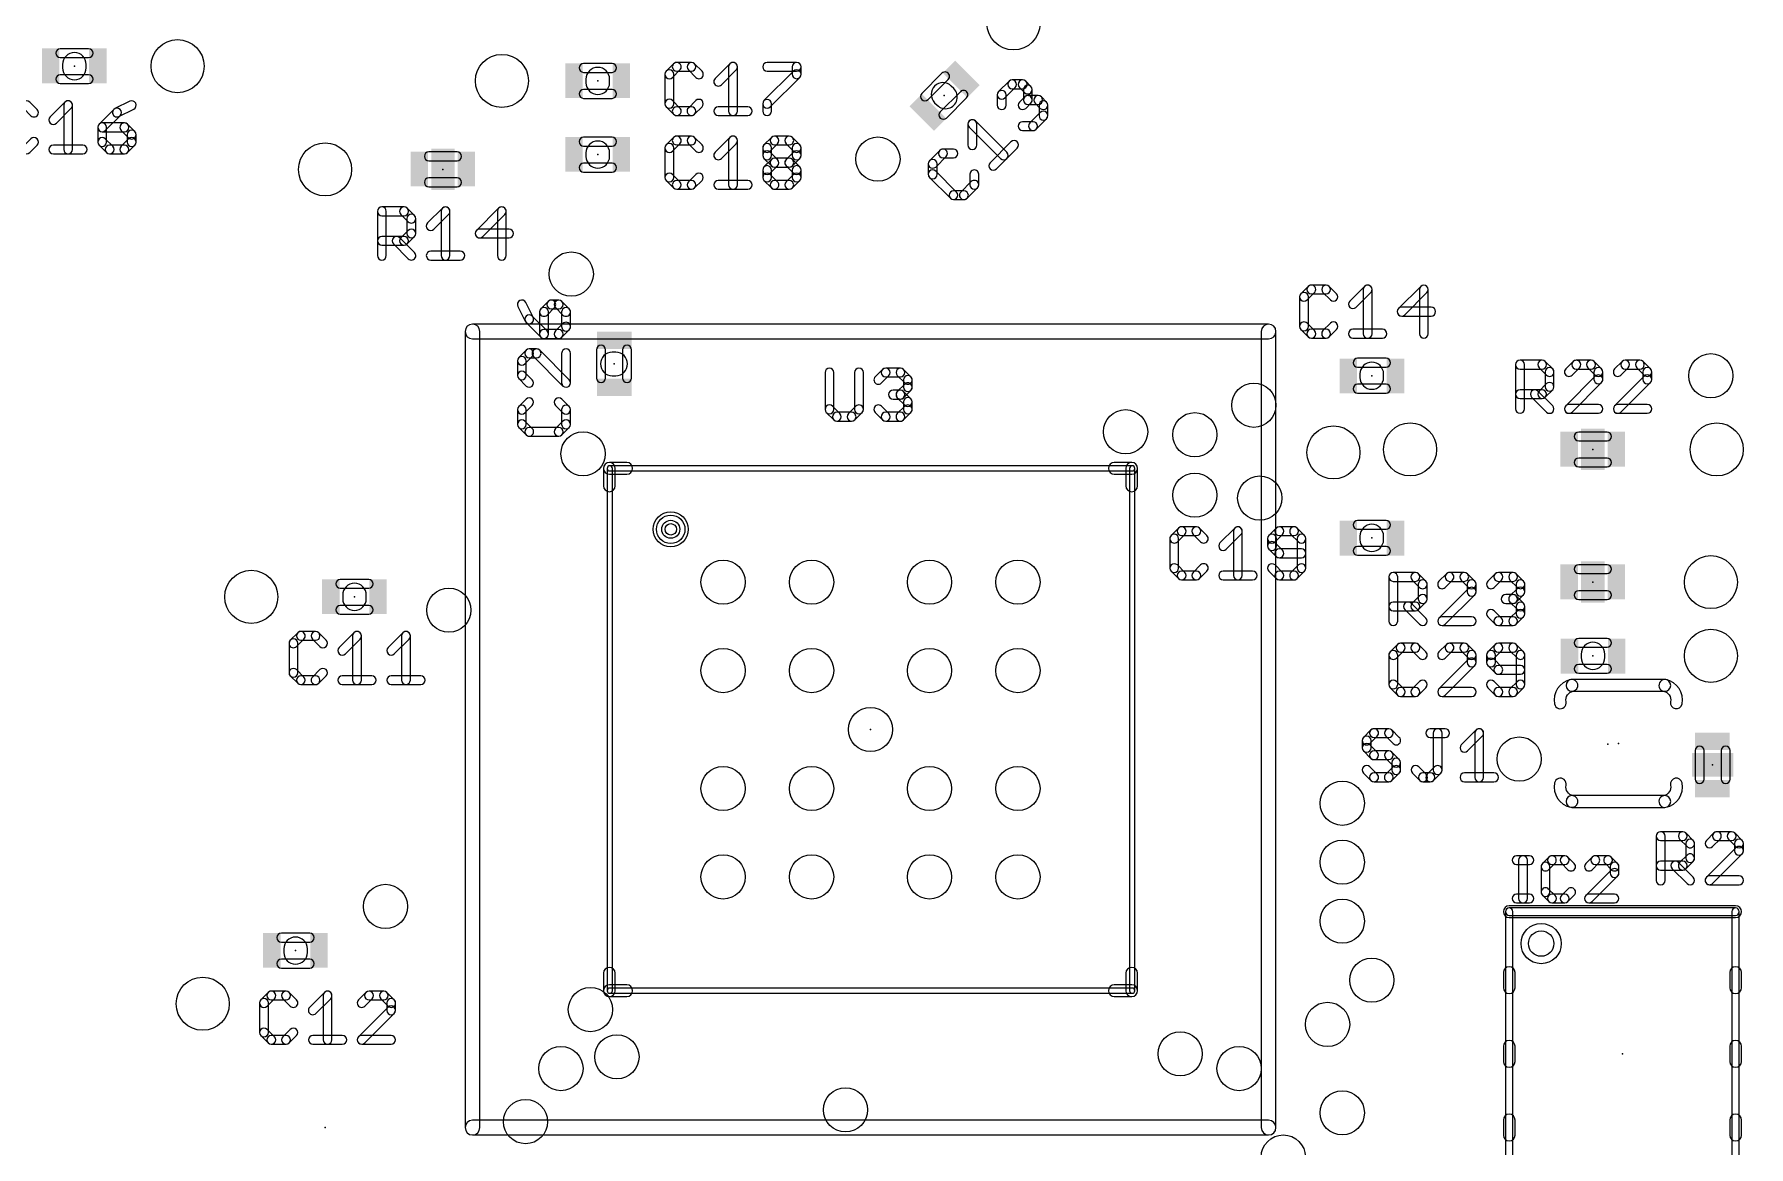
# Model space of a CAD drawing. Extents: x -10 to 136, y -30 to 100.
# Drawn here: x 50.62 to 80.15, y 33.45 to 52.62 of the extents above; entities that cross this region are included whole.
import ezdxf

# ---------------------------------------------------------------- set-up
doc = ezdxf.new("R2010")
doc.units = 0
for name, color, linetype in [('18', 82, 'CONTINUOUS'), ('20', 7, 'CONTINUOUS'), ('21', 253, 'CONTINUOUS'), ('23', 7, 'CONTINUOUS'), ('24', 7, 'CONTINUOUS'), ('25', 253, 'CONTINUOUS'), ('49', 253, 'CONTINUOUS'), ('51', 253, 'CONTINUOUS')]:
    doc.layers.add(name, color=color, linetype=linetype)

# ---------------------------------------------------------------- blocks, each defined once
blk = doc.blocks.new('RECT')
blk.add_solid([(-0.5, -0.5), (0.5, -0.5), (-0.5, 0.5), (0.5, 0.5)])
blk = doc.blocks.new('ROUNDV')
blk.add_circle((0, 0), 0.5)

msp = doc.modelspace()

# ---------------------------------------------------------------- linework, layer by layer
at = {"layer": '20'}
msp.add_arc((65.024, 49.53), 47.752, 180, 0, dxfattribs=at)
at = {"layer": '21'}
for points in [[(51.5112, 52.0395), (51.5112, 52.1005, 1), (51.1048, 52.1005), (51.1048, 52.0395, 1)], [(60.5282, 51.7855), (60.5282, 51.8465, 1), (60.1218, 51.8465), (60.1218, 51.7855, 1)], [(66.1287, 51.4399), (66.1719, 51.3967, 1), (66.4592, 51.6841), (66.4161, 51.7272, 1)], [(60.5282, 50.5155), (60.5282, 50.5765, 1), (60.1218, 50.5765), (60.1218, 50.5155, 1)], [(60.5739, 46.736), (60.6349, 46.736, 1), (60.6349, 47.1424), (60.5739, 47.1424, 1)], [(73.4568, 46.7665), (73.4568, 46.7055, 1), (73.8632, 46.7055), (73.8632, 46.7665, 1)], [(60.4224, 45.14), (60.4224, 44.84, 1), (60.6256, 44.84), (60.6256, 45.14, 1)], [(60.524, 45.0384), (60.824, 45.0384, 1), (60.824, 45.2416), (60.524, 45.2416, 1)], [(69.524, 45.2416), (69.224, 45.2416, 1), (69.224, 45.0384), (69.524, 45.0384, 1)], [(69.4224, 45.14), (69.4224, 44.84, 1), (69.6256, 44.84), (69.6256, 45.14, 1)], [(73.4568, 43.9725), (73.4568, 43.9115, 1), (73.8632, 43.9115), (73.8632, 43.9725, 1)], [(56.3372, 42.8955), (56.3372, 42.9565, 1), (55.9308, 42.9565), (55.9308, 42.8955, 1)], [(77.2668, 41.9405), (77.2668, 41.8795, 1), (77.6732, 41.8795), (77.6732, 41.9405, 1)], [(77.1279, 41.3004, 1), (77.0881, 41.4996, 0.4142), (76.8084, 41.0801, 1), (77.0076, 41.1199, -0.4142)], [(77.108, 41.2984), (78.708, 41.2984, 1), (78.708, 41.5016), (77.108, 41.5016, 1)], [(78.8084, 41.1199, 1), (79.0076, 41.0801, 0.4142), (78.7279, 41.4996, 1), (78.6881, 41.3004, -0.4142)], [(77.0076, 39.6801, 1), (76.8084, 39.7199, 0.4142), (77.0881, 39.3004, 1), (77.1279, 39.4996, -0.4142)], [(78.6881, 39.4996, 1), (78.7279, 39.3004, 0.4142), (79.0076, 39.7199, 1), (78.8084, 39.6801, -0.4142)], [(78.708, 39.5016), (77.108, 39.5016, 1), (77.108, 39.2984), (78.708, 39.2984, 1)], [(79.928, 37.6036), (76.028, 37.6036, 1), (76.028, 37.4004), (79.928, 37.4004, 1)], [(55.3212, 36.7995), (55.3212, 36.8605, 1), (54.9148, 36.8605), (54.9148, 36.7995, 1)], [(60.6256, 36.14), (60.6256, 36.44, 1), (60.4224, 36.44), (60.4224, 36.14, 1)], [(69.6256, 36.14), (69.6256, 36.44, 1), (69.4224, 36.44), (69.4224, 36.14, 1)], [(75.9264, 36.452), (75.9264, 36.192, 1), (76.1296, 36.192), (76.1296, 36.452, 1)], [(79.8264, 36.452), (79.8264, 36.192, 1), (80.0296, 36.192), (80.0296, 36.452, 1)], [(60.524, 36.0384), (60.824, 36.0384, 1), (60.824, 36.2416), (60.524, 36.2416, 1)], [(69.524, 36.2416), (69.224, 36.2416, 1), (69.224, 36.0384), (69.524, 36.0384, 1)], [(75.9264, 35.182), (75.9264, 34.922, 1), (76.1296, 34.922), (76.1296, 35.182, 1)], [(79.8264, 35.182), (79.8264, 34.922, 1), (80.0296, 34.922), (80.0296, 35.182, 1)], [(75.9264, 33.912), (75.9264, 33.652, 1), (76.1296, 33.652), (76.1296, 33.912, 1)], [(79.8264, 33.912), (79.8264, 33.652, 1), (80.0296, 33.652), (80.0296, 33.912, 1)]]:
    msp.add_lwpolyline(points, format="xyb", close=True, dxfattribs=at)
for radius in [0.3016, 0.0984]:
    msp.add_circle((61.582, 44.09), radius, dxfattribs=at)
at = {"layer": '23'}
for p in [(51.308, 52.07), (60.325, 51.816), (66.294, 51.562), (60.325, 50.546), (57.658, 50.292), (60.6044, 46.9392), (73.66, 46.736), (77.47, 45.466), (73.66, 43.942), (77.47, 43.18), (56.134, 42.926), (77.47, 41.91), (65.024, 40.64), (77.908, 40.4), (79.532, 40.032), (55.118, 36.83), (77.978, 35.052)]:
    msp.add_point(p, dxfattribs=at)
at = {"layer": '24'}
for p in [(77.724, 40.386), (55.626, 33.782)]:
    msp.add_point(p, dxfattribs=at)
at = {"layer": '25'}
for points in [[(61.6315, 52.1118), (61.5044, 51.9847, 1), (61.6122, 51.877), (61.7393, 52.0041, 1)], [(61.4821, 51.9308), (61.4821, 51.4224, 1), (61.6345, 51.4224), (61.6345, 51.9308, 1)], [(61.9396, 52.1342), (61.6854, 52.1342, 1), (61.6854, 51.9818), (61.9396, 51.9818, 1)], [(62.1206, 51.9847), (61.9935, 52.1118, 1), (61.8857, 52.0041), (62.0129, 51.877, 1)], [(62.4541, 51.7499), (62.7084, 52.0041, 1), (62.6006, 52.1118), (62.3464, 51.8576, 1)], [(62.5783, 52.058), (62.5783, 51.2953, 1), (62.7307, 51.2953), (62.7307, 52.058, 1)], [(63.2422, 51.9818), (63.7507, 51.9818, 1), (63.7507, 52.1342), (63.2422, 52.1342, 1)], [(63.6968, 51.9847), (63.1883, 51.4763, 1), (63.2961, 51.3685), (63.8045, 51.877, 1)], [(63.6745, 52.058), (63.6745, 51.9308, 1), (63.8269, 51.9308), (63.8269, 52.058, 1)], [(67.3383, 51.523), (67.518, 51.7028, 1), (67.4103, 51.8106), (67.2305, 51.6308, 1)], [(67.4641, 51.6805), (67.6439, 51.6805, 1), (67.6439, 51.8329), (67.4641, 51.8329, 1)], [(67.59, 51.7028), (67.6799, 51.6129, 1), (67.7877, 51.7207), (67.6978, 51.8106, 1)], [(67.6576, 51.6668), (67.6576, 51.487, 1), (67.81, 51.487), (67.81, 51.6668, 1)], [(50.6652, 51.3243), (50.5381, 51.4514, 1), (50.4303, 51.3437), (50.5575, 51.2166, 1)], [(50.9987, 51.0895), (51.253, 51.3437, 1), (51.1452, 51.4514), (50.891, 51.1972, 1)], [(51.1229, 51.3976), (51.1229, 50.6349, 1), (51.2753, 50.6349), (51.2753, 51.3976, 1)], [(52.2612, 51.4657), (52.007, 51.3386, 1), (52.0751, 51.2023), (52.3293, 51.3294, 1)], [(61.5044, 51.3685), (61.6315, 51.2414, 1), (61.7393, 51.3492), (61.6122, 51.4763, 1)], [(61.9935, 51.2414), (62.1206, 51.3685, 1), (62.0129, 51.4763), (61.8857, 51.3492, 1)], [(63.166, 51.4224), (63.166, 51.2953, 1), (63.3184, 51.2953), (63.3184, 51.4224, 1)], [(67.3606, 51.3972), (67.3606, 51.5769, 1), (67.2082, 51.5769), (67.2082, 51.3972, 1)], [(67.6799, 51.5409), (67.59, 51.4511, 1), (67.6978, 51.3433), (67.7877, 51.4332, 1)], [(67.7338, 51.4108), (67.9135, 51.4108, 1), (67.9135, 51.5632), (67.7338, 51.5632, 1)], [(67.8597, 51.4332), (67.9495, 51.3433, 1), (68.0573, 51.4511), (67.9674, 51.5409, 1)], [(67.9272, 51.3972), (67.9272, 51.2174, 1), (68.0796, 51.2174), (68.0796, 51.3972, 1)], [(51.9872, 51.3243), (51.7329, 51.0701, 1), (51.8407, 50.9623), (52.0949, 51.2166, 1)], [(61.6854, 51.2191), (61.9396, 51.2191, 1), (61.9396, 51.3715), (61.6854, 51.3715, 1)], [(62.4003, 51.2191), (62.9087, 51.2191, 1), (62.9087, 51.3715), (62.4003, 51.3715, 1)], [(66.8551, 50.7119), (66.8551, 51.0714, 1), (66.7027, 51.0714), (66.7027, 50.7119, 1)], [(66.725, 51.0176), (67.2643, 50.4783, 1), (67.3721, 50.5861), (66.8328, 51.1253, 1)], [(67.8237, 51.1138), (67.6439, 51.1138, 1), (67.6439, 50.9614), (67.8237, 50.9614, 1)], [(67.9495, 51.2713), (67.7698, 51.0915, 1), (67.8775, 50.9838), (68.0573, 51.1635, 1)], [(50.5381, 50.581), (50.6652, 50.7081, 1), (50.5575, 50.8159), (50.4303, 50.6888, 1)], [(51.7106, 51.0162), (51.7106, 50.762, 1), (51.863, 50.762), (51.863, 51.0162, 1)], [(52.1682, 51.0924), (51.7868, 51.0924, 1), (51.7868, 50.94), (52.1682, 50.94, 1)], [(51.7329, 50.7081), (51.8601, 50.581, 1), (51.9678, 50.6888), (51.8407, 50.8159, 1)], [(52.3491, 50.943), (52.222, 51.0701, 1), (52.1143, 50.9623), (52.2414, 50.8352, 1)], [(52.222, 50.581), (52.3491, 50.7081, 1), (52.2414, 50.8159), (52.1143, 50.6888, 1)], [(52.3715, 50.762), (52.3715, 50.8891, 1), (52.2191, 50.8891), (52.2191, 50.762, 1)], [(61.6315, 50.8418), (61.5044, 50.7147, 1), (61.6122, 50.607), (61.7393, 50.7341, 1)], [(61.9396, 50.8642), (61.6854, 50.8642, 1), (61.6854, 50.7118), (61.9396, 50.7118, 1)], [(62.1206, 50.7147), (61.9935, 50.8418, 1), (61.8857, 50.7341), (62.0129, 50.607, 1)], [(62.4541, 50.4799), (62.7084, 50.7341, 1), (62.6006, 50.8418), (62.3464, 50.5876, 1)], [(62.5783, 50.788), (62.5783, 50.0253, 1), (62.7307, 50.0253), (62.7307, 50.788, 1)], [(63.2961, 50.607), (63.4232, 50.7341, 1), (63.3155, 50.8418), (63.1883, 50.7147, 1)], [(63.3693, 50.7118), (63.6236, 50.7118, 1), (63.6236, 50.8642), (63.3693, 50.8642, 1)], [(63.5697, 50.7341), (63.6968, 50.607, 1), (63.8045, 50.7147), (63.6774, 50.8418, 1)], [(50.9449, 50.5587), (51.4533, 50.5587, 1), (51.4533, 50.7111), (50.9449, 50.7111, 1)], [(51.9139, 50.5587), (52.1682, 50.5587, 1), (52.1682, 50.7111), (51.9139, 50.7111, 1)], [(61.4821, 50.6608), (61.4821, 50.1524, 1), (61.6345, 50.1524), (61.6345, 50.6608, 1)], [(63.3184, 50.5337), (63.3184, 50.6608, 1), (63.166, 50.6608), (63.166, 50.5337, 1)], [(63.4232, 50.4605), (63.2961, 50.5876, 1), (63.1883, 50.4799), (63.3155, 50.3527, 1)], [(63.6968, 50.5876), (63.5697, 50.4605, 1), (63.6774, 50.3527), (63.8045, 50.4799, 1)], [(63.6745, 50.6608), (63.6745, 50.5337, 1), (63.8269, 50.5337), (63.8269, 50.6608, 1)], [(66.2195, 50.6198), (66.0398, 50.4401, 1), (66.1475, 50.3323), (66.3273, 50.5121, 1)], [(66.4532, 50.6422), (66.2734, 50.6422, 1), (66.2734, 50.4898), (66.4532, 50.4898, 1)], [(67.1923, 50.2985), (67.5518, 50.658, 1), (67.4441, 50.7658), (67.0845, 50.4063, 1)], [(61.5044, 50.0985), (61.6315, 49.9714, 1), (61.7393, 50.0792), (61.6122, 50.2063, 1)], [(61.9935, 49.9714), (62.1206, 50.0985, 1), (62.0129, 50.2063), (61.8857, 50.0792, 1)], [(63.2961, 50.2256), (63.4232, 50.3527, 1), (63.3155, 50.4605), (63.1883, 50.3334, 1)], [(63.3184, 50.1524), (63.3184, 50.2795, 1), (63.166, 50.2795), (63.166, 50.1524, 1)], [(63.4232, 50.0792), (63.2961, 50.2063, 1), (63.1883, 50.0985), (63.3155, 49.9714, 1)], [(63.3693, 50.3304), (63.6236, 50.3304, 1), (63.6236, 50.4828), (63.3693, 50.4828, 1)], [(63.5697, 50.3527), (63.6968, 50.2256, 1), (63.8045, 50.3334), (63.6774, 50.4605, 1)], [(63.6968, 50.2063), (63.5697, 50.0792, 1), (63.6774, 49.9714), (63.8045, 50.0985, 1)], [(63.6745, 50.2795), (63.6745, 50.1524, 1), (63.8269, 50.1524), (63.8269, 50.2795, 1)], [(66.0175, 50.3862), (66.0175, 50.2064, 1), (66.1699, 50.2065), (66.1699, 50.3862, 1)], [(66.0398, 50.1526), (66.3993, 49.793, 1), (66.5071, 49.9008), (66.1476, 50.2603, 1)], [(66.8889, 50.0267), (66.8889, 50.2064, 1), (66.7365, 50.2065), (66.7365, 50.0267, 1)], [(61.6854, 49.9491), (61.9396, 49.9491, 1), (61.9396, 50.1015), (61.6854, 50.1015, 1)], [(62.4003, 49.9491), (62.9087, 49.9491, 1), (62.9087, 50.1015), (62.4003, 50.1015, 1)], [(63.6236, 50.1015), (63.3693, 50.1015, 1), (63.3693, 49.9491), (63.6236, 49.9491, 1)], [(66.4532, 49.7707), (66.6329, 49.7707, 1), (66.6329, 49.9231), (66.4532, 49.9231, 1)], [(66.6868, 49.793), (66.8666, 49.9728, 1), (66.7588, 50.0806), (66.5791, 49.9008, 1)], [(56.6815, 48.8061), (56.6815, 49.5688, 1), (56.5291, 49.5688), (56.5291, 48.8061, 1)], [(56.6053, 49.4926), (56.9866, 49.4926, 1), (56.9866, 49.645), (56.6053, 49.645, 1)], [(56.9327, 49.5149), (57.0599, 49.3878, 1), (57.1676, 49.4955), (57.0405, 49.6226, 1)], [(57.5011, 49.2607), (57.7554, 49.5149, 1), (57.6476, 49.6226), (57.3934, 49.3684, 1)], [(57.6253, 49.5688), (57.6253, 48.8061, 1), (57.7777, 48.8061), (57.7777, 49.5688, 1)], [(58.6167, 49.6226), (58.2353, 49.2413, 1), (58.3431, 49.1335), (58.7244, 49.5149, 1)], [(58.7468, 48.8061), (58.7468, 49.5688, 1), (58.5944, 49.5688), (58.5944, 48.8061, 1)], [(57.0375, 49.4416), (57.0375, 49.1874, 1), (57.1899, 49.1874), (57.1899, 49.4416, 1)], [(56.9866, 49.1365), (56.6053, 49.1365, 1), (56.6053, 48.9841), (56.9866, 48.9841, 1)], [(56.8056, 49.0064), (57.0599, 48.7522, 1), (57.1676, 48.86), (56.9134, 49.1142, 1)], [(57.0599, 49.2413), (56.9327, 49.1142, 1), (57.0405, 49.0064), (57.1676, 49.1335, 1)], [(58.2892, 49.1112), (58.7977, 49.1112, 1), (58.7977, 49.2636), (58.2892, 49.2636, 1)], [(57.4473, 48.7299), (57.9557, 48.7299, 1), (57.9557, 48.8823), (57.4473, 48.8823, 1)], [(72.5648, 48.2764), (72.4377, 48.1493, 1), (72.5455, 48.0416), (72.6726, 48.1687, 1)], [(72.4154, 48.0954), (72.4154, 47.587, 1), (72.5678, 47.587), (72.5678, 48.0954, 1)], [(72.8729, 48.2988), (72.6187, 48.2988, 1), (72.6187, 48.1464), (72.8729, 48.1464, 1)], [(73.0539, 48.1493), (72.9268, 48.2764, 1), (72.819, 48.1687), (72.9462, 48.0416, 1)], [(73.3874, 47.9145), (73.6417, 48.1687, 1), (73.5339, 48.2764), (73.2797, 48.0222, 1)], [(73.5116, 48.2226), (73.5116, 47.4599, 1), (73.664, 47.4599), (73.664, 48.2226, 1)], [(74.503, 48.2764), (74.1216, 47.8951, 1), (74.2294, 47.7873), (74.6107, 48.1687, 1)], [(74.6331, 47.4599), (74.6331, 48.2226, 1), (74.4807, 48.2226), (74.4807, 47.4599, 1)], [(58.9481, 47.9291), (59.0752, 47.6749, 1), (59.2115, 47.743), (59.0844, 47.9972, 1)], [(59.4708, 48.017), (59.3437, 47.8899, 1), (59.4515, 47.7822), (59.5786, 47.9093, 1)], [(59.3214, 47.8361), (59.3214, 47.4547, 1), (59.4738, 47.4547), (59.4738, 47.8361, 1)], [(59.6518, 48.0394), (59.5247, 48.0394, 1), (59.5247, 47.887), (59.6518, 47.887, 1)], [(59.8328, 47.8899), (59.7057, 48.017, 1), (59.5979, 47.9093), (59.725, 47.7822, 1)], [(59.8551, 47.5818), (59.8551, 47.8361, 1), (59.7027, 47.8361), (59.7027, 47.5818, 1)], [(74.1755, 47.765), (74.684, 47.765, 1), (74.684, 47.9174), (74.1755, 47.9174, 1)], [(59.0895, 47.6551), (59.3437, 47.4008, 1), (59.4515, 47.5086), (59.1972, 47.7628, 1)], [(59.7057, 47.4008), (59.8328, 47.528, 1), (59.725, 47.6357), (59.5979, 47.5086, 1)], [(72.4377, 47.5331), (72.5648, 47.406, 1), (72.6726, 47.5138), (72.5455, 47.6409, 1)], [(72.9268, 47.406), (73.0539, 47.5331, 1), (72.9462, 47.6409), (72.819, 47.5138, 1)], [(59.3976, 47.3785), (59.6518, 47.3785, 1), (59.6518, 47.5309), (59.3976, 47.5309, 1)], [(72.6187, 47.3837), (72.8729, 47.3837, 1), (72.8729, 47.5361), (72.6187, 47.5361, 1)], [(73.3336, 47.3837), (73.842, 47.3837, 1), (73.842, 47.5361), (73.3336, 47.5361, 1)], [(58.94, 46.9941), (58.94, 46.7399, 1), (59.0924, 46.7399), (59.0924, 46.9941, 1)], [(59.0895, 47.1751), (58.9624, 47.048, 1), (59.0701, 46.9402), (59.1972, 47.0673, 1)], [(59.2705, 47.1974), (59.1434, 47.1974, 1), (59.1434, 47.045), (59.2705, 47.045, 1)], [(59.8328, 46.6666), (59.3243, 47.1751, 1), (59.2166, 47.0673), (59.725, 46.5589, 1)], [(59.7027, 47.1212), (59.7027, 46.6128, 1), (59.8551, 46.6128), (59.8551, 47.1212, 1)], [(76.2903, 46.1645), (76.2903, 46.9272, 1), (76.1379, 46.9272), (76.1379, 46.1645, 1)], [(76.2141, 46.851), (76.5954, 46.851, 1), (76.5954, 47.0034), (76.2141, 47.0034, 1)], [(76.5415, 46.8733), (76.6687, 46.7462, 1), (76.7764, 46.8539), (76.6493, 46.981, 1)], [(77.1293, 46.981), (77.0022, 46.8539, 1), (77.1099, 46.7462), (77.2371, 46.8733, 1)], [(77.4374, 47.0034), (77.1832, 47.0034, 1), (77.1832, 46.851), (77.4374, 46.851, 1)], [(77.6184, 46.8539), (77.4913, 46.981, 1), (77.3835, 46.8733), (77.5106, 46.7462, 1)], [(77.9713, 46.981), (77.8441, 46.8539, 1), (77.9519, 46.7462), (78.079, 46.8733, 1)], [(78.2794, 47.0034), (78.0251, 47.0034, 1), (78.0251, 46.851), (78.2794, 46.851, 1)], [(78.4603, 46.8539), (78.3332, 46.981, 1), (78.2255, 46.8733), (78.3526, 46.7462, 1)], [(58.9624, 46.686), (59.0895, 46.5589, 1), (59.1972, 46.6666), (59.0701, 46.7938, 1)], [(64.2401, 46.7923), (64.2401, 46.1567, 1), (64.3925, 46.1567), (64.3925, 46.7923, 1)], [(64.9009, 46.1567), (64.9009, 46.7923, 1), (64.7485, 46.7923), (64.7485, 46.1567, 1)], [(65.2121, 46.6113), (65.3392, 46.7384, 1), (65.2314, 46.8461), (65.1043, 46.719, 1)], [(65.2853, 46.7161), (65.5396, 46.7161, 1), (65.5396, 46.8685), (65.2853, 46.8685, 1)], [(65.4857, 46.7384), (65.6128, 46.6113, 1), (65.7205, 46.719), (65.5934, 46.8461, 1)], [(65.5905, 46.6651), (65.5905, 46.538, 1), (65.7429, 46.538), (65.7429, 46.6651, 1)], [(76.6463, 46.8), (76.6463, 46.5458, 1), (76.7987, 46.5458), (76.7987, 46.8, 1)], [(77.1099, 46.1106), (77.6184, 46.6191, 1), (77.5106, 46.7268), (77.0022, 46.2184, 1)], [(77.6407, 46.6729), (77.6407, 46.8, 1), (77.4883, 46.8), (77.4883, 46.6729, 1)], [(77.9519, 46.1106), (78.4603, 46.6191, 1), (78.3526, 46.7268), (77.8441, 46.2184, 1)], [(78.4827, 46.6729), (78.4827, 46.8, 1), (78.3303, 46.8), (78.3303, 46.6729, 1)], [(65.5396, 46.4871), (65.4124, 46.4871, 1), (65.4124, 46.3347), (65.5396, 46.3347, 1)], [(65.6128, 46.5919), (65.4857, 46.4648, 1), (65.5934, 46.357), (65.7205, 46.4842, 1)], [(65.4857, 46.357), (65.6128, 46.2299, 1), (65.7205, 46.3377), (65.5934, 46.4648, 1)], [(76.5954, 46.4949), (76.2141, 46.4949, 1), (76.2141, 46.3425), (76.5954, 46.3425, 1)], [(76.4144, 46.3648), (76.6687, 46.1106, 1), (76.7764, 46.2184), (76.5222, 46.4726, 1)], [(76.6687, 46.5997), (76.5415, 46.4726, 1), (76.6493, 46.3648), (76.7764, 46.4919, 1)], [(58.94, 46.1521), (58.94, 45.8979, 1), (59.0924, 45.8979), (59.0924, 46.1521, 1)], [(59.0895, 46.3331), (58.9624, 46.206, 1), (59.0701, 46.0982), (59.1972, 46.2254, 1)], [(59.8328, 46.206), (59.7057, 46.3331, 1), (59.5979, 46.2254), (59.725, 46.0982, 1)], [(59.8551, 45.8979), (59.8551, 46.1521, 1), (59.7027, 46.1521), (59.7027, 45.8979, 1)], [(64.2624, 46.1028), (64.3895, 45.9757, 1), (64.4972, 46.0835), (64.3701, 46.2106, 1)], [(64.4434, 45.9534), (64.6976, 45.9534, 1), (64.6976, 46.1058), (64.4434, 46.1058, 1)], [(64.7515, 45.9757), (64.8786, 46.1028, 1), (64.7708, 46.2106), (64.6437, 46.0835, 1)], [(65.3392, 46.0835), (65.2121, 46.2106, 1), (65.1043, 46.1028), (65.2314, 45.9757, 1)], [(65.5396, 46.1058), (65.2853, 46.1058, 1), (65.2853, 45.9534), (65.5396, 45.9534, 1)], [(65.6128, 46.2106), (65.4857, 46.0835, 1), (65.5934, 45.9757), (65.7205, 46.1028, 1)], [(65.5905, 46.2838), (65.5905, 46.1567, 1), (65.7429, 46.1567), (65.7429, 46.2838, 1)], [(77.5645, 46.2407), (77.0561, 46.2407, 1), (77.0561, 46.0883), (77.5645, 46.0883, 1)], [(78.4065, 46.2407), (77.898, 46.2407, 1), (77.898, 46.0883), (78.4065, 46.0883, 1)], [(58.9624, 45.844), (59.0895, 45.7169, 1), (59.1972, 45.8247), (59.0701, 45.9518, 1)], [(59.1434, 45.6946), (59.6518, 45.6946, 1), (59.6518, 45.847), (59.1434, 45.847, 1)], [(59.7057, 45.7169), (59.8328, 45.844, 1), (59.725, 45.9518), (59.5979, 45.8247, 1)], [(70.3296, 44.1108), (70.2025, 43.9837, 1), (70.3103, 43.876), (70.4374, 44.0031, 1)], [(70.6377, 44.1332), (70.3835, 44.1332, 1), (70.3835, 43.9808), (70.6377, 43.9808, 1)], [(70.8187, 43.9837), (70.6916, 44.1108, 1), (70.5838, 44.0031), (70.711, 43.876, 1)], [(71.1522, 43.7489), (71.4065, 44.0031, 1), (71.2987, 44.1108), (71.0445, 43.8566, 1)], [(71.2764, 44.057), (71.2764, 43.2943, 1), (71.4288, 43.2943), (71.4288, 44.057, 1)], [(72.0136, 44.1108), (71.8864, 43.9837, 1), (71.9942, 43.876), (72.1213, 44.0031, 1)], [(72.3217, 44.1332), (72.0674, 44.1332, 1), (72.0674, 43.9808), (72.3217, 43.9808, 1)], [(72.5026, 43.9837), (72.3755, 44.1108, 1), (72.2678, 44.0031), (72.3949, 43.876, 1)], [(70.1802, 43.9298), (70.1802, 43.4214, 1), (70.3326, 43.4214), (70.3326, 43.9298, 1)], [(71.8641, 43.9298), (71.8641, 43.8027, 1), (72.0165, 43.8027), (72.0165, 43.9298, 1)], [(71.8864, 43.7489), (72.0136, 43.6217, 1), (72.1213, 43.7295), (71.9942, 43.8566, 1)], [(72.0674, 43.5994), (72.4488, 43.5994, 1), (72.4488, 43.7518), (72.0674, 43.7518, 1)], [(72.525, 43.4214), (72.525, 43.9298, 1), (72.3726, 43.9298), (72.3726, 43.4214, 1)], [(70.2025, 43.3675), (70.3296, 43.2404, 1), (70.4374, 43.3482), (70.3103, 43.4753, 1)], [(70.6916, 43.2404), (70.8187, 43.3675, 1), (70.711, 43.4753), (70.5838, 43.3482, 1)], [(71.8864, 43.3675), (72.0136, 43.2404, 1), (72.1213, 43.3482), (71.9942, 43.4753, 1)], [(72.3755, 43.2404), (72.5026, 43.3675, 1), (72.3949, 43.4753), (72.2678, 43.3482, 1)], [(70.3835, 43.2181), (70.6377, 43.2181, 1), (70.6377, 43.3705), (70.3835, 43.3705, 1)], [(71.0984, 43.2181), (71.6068, 43.2181, 1), (71.6068, 43.3705), (71.0984, 43.3705, 1)], [(72.0674, 43.2181), (72.3217, 43.2181, 1), (72.3217, 43.3705), (72.0674, 43.3705, 1)], [(74.1059, 42.5069), (74.1059, 43.2696, 1), (73.9535, 43.2696), (73.9535, 42.5069, 1)], [(74.0297, 43.1934), (74.411, 43.1934, 1), (74.411, 43.3458), (74.0297, 43.3458, 1)], [(74.3571, 43.2157), (74.4843, 43.0886, 1), (74.592, 43.1963), (74.4649, 43.3234, 1)], [(74.4619, 43.1424), (74.4619, 42.8882, 1), (74.6143, 42.8882), (74.6143, 43.1424, 1)], [(74.9449, 43.3234), (74.8178, 43.1963, 1), (74.9255, 43.0886), (75.0527, 43.2157, 1)], [(75.253, 43.3458), (74.9988, 43.3458, 1), (74.9988, 43.1934), (75.253, 43.1934, 1)], [(75.434, 43.1963), (75.3069, 43.3234, 1), (75.1991, 43.2157), (75.3262, 43.0886, 1)], [(75.4563, 43.0153), (75.4563, 43.1424, 1), (75.3039, 43.1424), (75.3039, 43.0153, 1)], [(75.7675, 43.0886), (75.8946, 43.2157, 1), (75.7869, 43.3234), (75.6597, 43.1963, 1)], [(75.8407, 43.1934), (76.095, 43.1934, 1), (76.095, 43.3458), (75.8407, 43.3458, 1)], [(76.0411, 43.2157), (76.1682, 43.0886, 1), (76.2759, 43.1963), (76.1488, 43.3234, 1)], [(76.1459, 43.1424), (76.1459, 43.0153, 1), (76.2983, 43.0153), (76.2983, 43.1424, 1)], [(74.411, 42.8373), (74.0297, 42.8373, 1), (74.0297, 42.6849), (74.411, 42.6849, 1)], [(74.23, 42.7072), (74.4843, 42.453, 1), (74.592, 42.5608), (74.3378, 42.815, 1)], [(74.4843, 42.9421), (74.3571, 42.815, 1), (74.4649, 42.7072), (74.592, 42.8343, 1)], [(74.9255, 42.453), (75.434, 42.9615, 1), (75.3262, 43.0692), (74.8178, 42.5608, 1)], [(76.095, 42.9644), (75.9678, 42.9644, 1), (75.9678, 42.812), (76.095, 42.812, 1)], [(76.1682, 43.0692), (76.0411, 42.9421, 1), (76.1488, 42.8343), (76.2759, 42.9615, 1)], [(76.0411, 42.8343), (76.1682, 42.7072, 1), (76.2759, 42.815), (76.1488, 42.9421, 1)], [(76.1459, 42.7611), (76.1459, 42.634, 1), (76.2983, 42.634), (76.2983, 42.7611, 1)], [(75.3801, 42.5831), (74.8717, 42.5831, 1), (74.8717, 42.4307), (75.3801, 42.4307, 1)], [(75.8946, 42.5608), (75.7675, 42.6879, 1), (75.6597, 42.5801), (75.7869, 42.453, 1)], [(76.095, 42.5831), (75.8407, 42.5831, 1), (75.8407, 42.4307), (76.095, 42.4307, 1)], [(76.1682, 42.6879), (76.0411, 42.5608, 1), (76.1488, 42.453), (76.2759, 42.5801, 1)], [(55.1545, 42.3074), (55.0274, 42.1803, 1), (55.1352, 42.0726), (55.2623, 42.1997, 1)], [(55.4626, 42.3298), (55.2084, 42.3298, 1), (55.2084, 42.1774), (55.4626, 42.1774, 1)], [(55.6436, 42.1803), (55.5165, 42.3074, 1), (55.4087, 42.1997), (55.5359, 42.0726, 1)], [(55.9771, 41.9455), (56.2314, 42.1997, 1), (56.1236, 42.3074), (55.8694, 42.0532, 1)], [(56.1013, 42.2536), (56.1013, 41.4909, 1), (56.2537, 41.4909), (56.2537, 42.2536, 1)], [(56.8191, 41.9455), (57.0733, 42.1997, 1), (56.9656, 42.3074), (56.7113, 42.0532, 1)], [(56.9432, 42.2536), (56.9432, 41.4909, 1), (57.0956, 41.4909), (57.0956, 42.2536, 1)], [(55.0051, 42.1264), (55.0051, 41.618, 1), (55.1575, 41.618), (55.1575, 42.1264, 1)], [(74.1029, 42.1042), (73.9758, 41.9771, 1), (74.0836, 41.8694), (74.2107, 41.9965, 1)], [(73.9535, 41.9232), (73.9535, 41.4148, 1), (74.1059, 41.4148), (74.1059, 41.9232, 1)], [(74.411, 42.1266), (74.1568, 42.1266, 1), (74.1568, 41.9742), (74.411, 41.9742, 1)], [(74.592, 41.9771), (74.4649, 42.1042, 1), (74.3571, 41.9965), (74.4843, 41.8694, 1)], [(74.9449, 42.1042), (74.8178, 41.9771, 1), (74.9255, 41.8694), (75.0527, 41.9965, 1)], [(75.253, 42.1266), (74.9988, 42.1266, 1), (74.9988, 41.9742), (75.253, 41.9742, 1)], [(75.434, 41.9771), (75.3069, 42.1042, 1), (75.1991, 41.9965), (75.3262, 41.8694, 1)], [(75.4563, 41.7961), (75.4563, 41.9232, 1), (75.3039, 41.9232), (75.3039, 41.7961, 1)], [(75.7869, 42.1042), (75.6597, 41.9771, 1), (75.7675, 41.8694), (75.8946, 41.9965, 1)], [(75.6374, 41.9232), (75.6374, 41.7961, 1), (75.7898, 41.7961), (75.7898, 41.9232, 1)], [(76.095, 42.1266), (75.8407, 42.1266, 1), (75.8407, 41.9742), (76.095, 41.9742, 1)], [(76.2759, 41.9771), (76.1488, 42.1042, 1), (76.0411, 41.9965), (76.1682, 41.8694, 1)], [(76.2983, 41.4148), (76.2983, 41.9232, 1), (76.1459, 41.9232), (76.1459, 41.4148, 1)], [(55.0274, 41.5641), (55.1545, 41.437, 1), (55.2623, 41.5448), (55.1352, 41.6719, 1)], [(55.5165, 41.437), (55.6436, 41.5641, 1), (55.5359, 41.6719), (55.4087, 41.5448, 1)], [(74.9255, 41.2338), (75.434, 41.7423, 1), (75.3262, 41.85), (74.8178, 41.3416, 1)], [(75.6597, 41.7423), (75.7869, 41.6151, 1), (75.8946, 41.7229), (75.7675, 41.85, 1)], [(75.8407, 41.5928), (76.2221, 41.5928, 1), (76.2221, 41.7452), (75.8407, 41.7452, 1)], [(55.2084, 41.4147), (55.4626, 41.4147, 1), (55.4626, 41.5671), (55.2084, 41.5671, 1)], [(55.9233, 41.4147), (56.4317, 41.4147, 1), (56.4317, 41.5671), (55.9233, 41.5671, 1)], [(56.7652, 41.4147), (57.2737, 41.4147, 1), (57.2737, 41.5671), (56.7652, 41.5671, 1)], [(73.9758, 41.3609), (74.1029, 41.2338, 1), (74.2107, 41.3416), (74.0836, 41.4687, 1)], [(74.1568, 41.2115), (74.411, 41.2115, 1), (74.411, 41.3639), (74.1568, 41.3639, 1)], [(74.4649, 41.2338), (74.592, 41.3609, 1), (74.4843, 41.4687), (74.3571, 41.3416, 1)], [(75.3801, 41.3639), (74.8717, 41.3639, 1), (74.8717, 41.2115), (75.3801, 41.2115, 1)], [(75.6597, 41.3609), (75.7869, 41.2338, 1), (75.8946, 41.3416), (75.7675, 41.4687, 1)], [(75.8407, 41.2115), (76.095, 41.2115, 1), (76.095, 41.3639), (75.8407, 41.3639, 1)], [(76.1488, 41.2338), (76.2759, 41.3609, 1), (76.1682, 41.4687), (76.0411, 41.3416, 1)], [(73.6455, 40.6323), (73.5184, 40.5052, 1), (73.6262, 40.3975), (73.7533, 40.5246, 1)], [(73.4961, 40.4513), (73.4961, 40.3242, 1), (73.6485, 40.3242), (73.6485, 40.4513, 1)], [(73.9536, 40.6547), (73.6994, 40.6547, 1), (73.6994, 40.5023), (73.9536, 40.5023, 1)], [(74.1346, 40.5052), (74.0075, 40.6323, 1), (73.8997, 40.5246), (74.0269, 40.3975, 1)], [(74.6685, 40.5023), (74.9227, 40.5023, 1), (74.9227, 40.6547), (74.6685, 40.6547, 1)], [(74.8718, 39.9429), (74.8718, 40.5785, 1), (74.7194, 40.5785), (74.7194, 39.9429, 1)], [(75.3101, 40.2704), (75.5643, 40.5246, 1), (75.4566, 40.6323), (75.2023, 40.3781, 1)], [(75.4342, 40.5785), (75.4342, 39.8158, 1), (75.5866, 39.8158), (75.5866, 40.5785, 1)], [(73.5184, 40.2704), (73.6455, 40.1432, 1), (73.7533, 40.251), (73.6262, 40.3781, 1)], [(73.6994, 40.1209), (73.9536, 40.1209, 1), (73.9536, 40.2733), (73.6994, 40.2733, 1)], [(73.8997, 40.1432), (74.0269, 40.0161, 1), (74.1346, 40.1239), (74.0075, 40.251, 1)], [(73.7533, 39.8697), (73.6262, 39.9968, 1), (73.5184, 39.889), (73.6455, 39.7619, 1)], [(73.9536, 39.892), (73.6994, 39.892, 1), (73.6994, 39.7396), (73.9536, 39.7396, 1)], [(74.0269, 39.9968), (73.8997, 39.8697, 1), (74.0075, 39.7619), (74.1346, 39.889, 1)], [(74.0045, 40.07), (74.0045, 39.9429, 1), (74.1569, 39.9429), (74.1569, 40.07, 1)], [(74.3604, 39.889), (74.4875, 39.7619, 1), (74.5953, 39.8697), (74.4681, 39.9968, 1)], [(74.5414, 39.7396), (74.6685, 39.7396, 1), (74.6685, 39.892), (74.5414, 39.892, 1)], [(74.7224, 39.7619), (74.8495, 39.889, 1), (74.7417, 39.9968), (74.6146, 39.8697, 1)], [(75.2562, 39.7396), (75.7647, 39.7396, 1), (75.7647, 39.892), (75.2562, 39.892, 1)], [(78.713, 38.0411), (78.713, 38.8038, 1), (78.5606, 38.8038), (78.5606, 38.0411, 1)], [(78.6368, 38.7276), (79.0181, 38.7276, 1), (79.0181, 38.88), (78.6368, 38.88, 1)], [(78.9642, 38.7499), (79.0914, 38.6228, 1), (79.1991, 38.7305), (79.072, 38.8576, 1)], [(79.069, 38.6766), (79.069, 38.4224, 1), (79.2214, 38.4224), (79.2214, 38.6766, 1)], [(79.552, 38.8576), (79.4249, 38.7305, 1), (79.5326, 38.6228), (79.6598, 38.7499, 1)], [(79.8601, 38.88), (79.6059, 38.88, 1), (79.6059, 38.7276), (79.8601, 38.7276, 1)], [(80.0411, 38.7305), (79.914, 38.8576, 1), (79.8062, 38.7499), (79.9333, 38.6228, 1)], [(80.0634, 38.5495), (80.0634, 38.6766, 1), (79.911, 38.6766), (79.911, 38.5495, 1)], [(76.1542, 38.313), (76.3745, 38.313, 1), (76.3745, 38.4654), (76.1542, 38.4654, 1)], [(76.3406, 37.7282), (76.3406, 38.3892, 1), (76.1882, 38.3892), (76.1882, 37.7282, 1)], [(76.7094, 38.443), (76.5993, 38.3329, 1), (76.707, 38.2251), (76.8172, 38.3353, 1)], [(76.9836, 38.4654), (76.7633, 38.4654, 1), (76.7633, 38.313), (76.9836, 38.313, 1)], [(77.1477, 38.3329), (77.0375, 38.443, 1), (76.9297, 38.3353), (77.0399, 38.2251, 1)], [(77.4578, 38.443), (77.3477, 38.3329, 1), (77.4554, 38.2251), (77.5656, 38.3353, 1)], [(77.732, 38.4654), (77.5117, 38.4654, 1), (77.5117, 38.313), (77.732, 38.313, 1)], [(77.8961, 38.3329), (77.7859, 38.443, 1), (77.6782, 38.3353), (77.7883, 38.2251, 1)], [(79.0914, 38.4763), (78.9642, 38.3492, 1), (79.072, 38.2414), (79.1991, 38.3685, 1)], [(79.5326, 37.9872), (80.0411, 38.4957, 1), (79.9333, 38.6034), (79.4249, 38.095, 1)], [(76.5769, 38.279), (76.5769, 37.8384, 1), (76.7293, 37.8384), (76.7293, 38.279, 1)], [(77.4554, 37.6743), (77.8961, 38.115, 1), (77.7883, 38.2227), (77.3477, 37.7821, 1)], [(77.9184, 38.1688), (77.9184, 38.279, 1), (77.766, 38.279), (77.766, 38.1688, 1)], [(79.0181, 38.3715), (78.6368, 38.3715, 1), (78.6368, 38.2191), (79.0181, 38.2191, 1)], [(78.8371, 38.2414), (79.0914, 37.9872, 1), (79.1991, 38.095), (78.9449, 38.3492, 1)], [(79.9872, 38.1173), (79.4788, 38.1173, 1), (79.4788, 37.9649), (79.9872, 37.9649, 1)], [(76.5993, 37.7845), (76.7094, 37.6743, 1), (76.8172, 37.7821), (76.707, 37.8922, 1)], [(77.0375, 37.6743), (77.1477, 37.7845, 1), (77.0399, 37.8922), (76.9297, 37.7821, 1)], [(76.1542, 37.652), (76.3745, 37.652, 1), (76.3745, 37.8044), (76.1542, 37.8044, 1)], [(76.7633, 37.652), (76.9836, 37.652, 1), (76.9836, 37.8044), (76.7633, 37.8044, 1)], [(77.8422, 37.8044), (77.4016, 37.8044, 1), (77.4016, 37.652), (77.8422, 37.652, 1)], [(54.6465, 36.1098), (54.5194, 35.9827, 1), (54.6272, 35.875), (54.7543, 36.0021, 1)], [(54.9546, 36.1322), (54.7004, 36.1322, 1), (54.7004, 35.9798), (54.9546, 35.9798, 1)], [(55.1356, 35.9827), (55.0085, 36.1098, 1), (54.9007, 36.0021), (55.0279, 35.875, 1)], [(55.4691, 35.7479), (55.7234, 36.0021, 1), (55.6156, 36.1098), (55.3614, 35.8556, 1)], [(55.5933, 36.056), (55.5933, 35.2933, 1), (55.7457, 35.2933), (55.7457, 36.056, 1)], [(56.3305, 36.1098), (56.2033, 35.9827, 1), (56.3111, 35.875), (56.4382, 36.0021, 1)], [(56.6386, 36.1322), (56.3843, 36.1322, 1), (56.3843, 35.9798), (56.6386, 35.9798, 1)], [(56.8195, 35.9827), (56.6924, 36.1098, 1), (56.5847, 36.0021), (56.7118, 35.875, 1)], [(54.4971, 35.9288), (54.4971, 35.4204, 1), (54.6495, 35.4204), (54.6495, 35.9288, 1)], [(56.3111, 35.2394), (56.8195, 35.7479, 1), (56.7118, 35.8556), (56.2033, 35.3472, 1)], [(56.8419, 35.8017), (56.8419, 35.9288, 1), (56.6895, 35.9288), (56.6895, 35.8017, 1)], [(54.5194, 35.3665), (54.6465, 35.2394, 1), (54.7543, 35.3472), (54.6272, 35.4743, 1)], [(55.0085, 35.2394), (55.1356, 35.3665, 1), (55.0279, 35.4743), (54.9007, 35.3472, 1)], [(54.7004, 35.2171), (54.9546, 35.2171, 1), (54.9546, 35.3695), (54.7004, 35.3695, 1)], [(55.4153, 35.2171), (55.9237, 35.2171, 1), (55.9237, 35.3695), (55.4153, 35.3695, 1)], [(56.7657, 35.3695), (56.2572, 35.3695, 1), (56.2572, 35.2171), (56.7657, 35.2171, 1)]]:
    msp.add_lwpolyline(points, format="xyb", close=True, dxfattribs=at)
at = {"layer": '49'}
for points in [[(58.166, 47.371), (71.882, 47.371, 1), (71.882, 47.625), (58.166, 47.625, 1)], [(58.293, 33.782), (58.293, 47.498, 1), (58.039, 47.498), (58.039, 33.782, 1)], [(71.755, 47.498), (71.755, 33.782, 1), (72.009, 33.782), (72.009, 47.498, 1)], [(71.882, 33.909), (58.166, 33.909, 1), (58.166, 33.655), (71.882, 33.655, 1)]]:
    msp.add_lwpolyline(points, format="xyb", close=True, dxfattribs=at)
for radius in [38.2532, 37.9738]:
    msp.add_circle((65.024, 49.53), radius, dxfattribs=at)
at = {"layer": '51'}
for points in [[(51.063, 52.2178), (51.553, 52.2178, 1), (51.553, 52.3702), (51.063, 52.3702, 1)], [(60.08, 51.9638), (60.57, 51.9638, 1), (60.57, 52.1162), (60.08, 52.1162, 1)], [(51.553, 51.9222), (51.063, 51.9222, 1), (51.063, 51.7698), (51.553, 51.7698, 1)], [(66.0162, 51.4933), (66.3627, 51.8397, 1), (66.255, 51.9475), (65.9085, 51.601, 1)], [(60.57, 51.6682), (60.08, 51.6682, 1), (60.08, 51.5158), (60.57, 51.5158, 1)], [(66.5717, 51.6307), (66.2253, 51.2842, 1), (66.333, 51.1765), (66.6795, 51.523, 1)], [(60.08, 50.6938), (60.57, 50.6938, 1), (60.57, 50.8462), (60.08, 50.8462, 1)], [(57.413, 50.4398), (57.903, 50.4398, 1), (57.903, 50.5922), (57.413, 50.5922, 1)], [(60.57, 50.3982), (60.08, 50.3982, 1), (60.08, 50.2458), (60.57, 50.2458, 1)], [(57.903, 50.1442), (57.413, 50.1442, 1), (57.413, 49.9918), (57.903, 49.9918, 1)], [(60.4566, 46.6942), (60.4566, 47.1842, 1), (60.3042, 47.1842), (60.3042, 46.6942, 1)], [(60.7522, 47.1842), (60.7522, 46.6942, 1), (60.9046, 46.6942), (60.9046, 47.1842, 1)], [(73.415, 46.8838), (73.905, 46.8838, 1), (73.905, 47.0362), (73.415, 47.0362, 1)], [(73.905, 46.5882), (73.415, 46.5882, 1), (73.415, 46.4358), (73.905, 46.4358, 1)], [(77.225, 45.6138), (77.715, 45.6138, 1), (77.715, 45.7662), (77.225, 45.7662, 1)], [(77.715, 45.3182), (77.225, 45.3182, 1), (77.225, 45.1658), (77.715, 45.1658, 1)], [(69.532, 45.185), (60.532, 45.185, 1), (60.532, 45.095), (69.532, 45.095, 1)], [(60.487, 45.14), (60.487, 36.14, 1), (60.577, 36.14), (60.577, 45.14, 1)], [(69.577, 36.14), (69.577, 45.14, 1), (69.487, 45.14), (69.487, 36.14, 1)], [(73.415, 44.0898), (73.905, 44.0898, 1), (73.905, 44.2422), (73.415, 44.2422, 1)], [(73.905, 43.7942), (73.415, 43.7942, 1), (73.415, 43.6418), (73.905, 43.6418, 1)], [(77.225, 43.3278), (77.715, 43.3278, 1), (77.715, 43.4802), (77.225, 43.4802, 1)], [(55.889, 43.0738), (56.379, 43.0738, 1), (56.379, 43.2262), (55.889, 43.2262, 1)], [(77.715, 43.0322), (77.225, 43.0322, 1), (77.225, 42.8798), (77.715, 42.8798, 1)], [(56.379, 42.7782), (55.889, 42.7782, 1), (55.889, 42.6258), (56.379, 42.6258, 1)], [(77.225, 42.0578), (77.715, 42.0578, 1), (77.715, 42.2102), (77.225, 42.2102, 1)], [(77.715, 41.7622), (77.225, 41.7622, 1), (77.225, 41.6098), (77.715, 41.6098, 1)], [(79.3842, 39.787), (79.3842, 40.277, 1), (79.2318, 40.277), (79.2318, 39.787, 1)], [(79.6798, 40.277), (79.6798, 39.787, 1), (79.8322, 39.787), (79.8322, 40.277, 1)], [(76.0915, 32.602), (76.0915, 37.502, 1), (75.9645, 37.502), (75.9645, 32.602, 1)], [(76.028, 37.4385), (79.928, 37.4385, 1), (79.928, 37.5655), (76.028, 37.5655, 1)], [(79.8645, 37.502), (79.8645, 32.602, 1), (79.9915, 32.602), (79.9915, 37.502, 1)], [(54.873, 36.9778), (55.363, 36.9778, 1), (55.363, 37.1302), (54.873, 37.1302, 1)], [(55.363, 36.6822), (54.873, 36.6822, 1), (54.873, 36.5298), (55.363, 36.5298, 1)], [(60.532, 36.095), (69.532, 36.095, 1), (69.532, 36.185), (60.532, 36.185, 1)]]:
    msp.add_lwpolyline(points, format="xyb", close=True, dxfattribs=at)
for centre, radius in [((61.582, 44.09), 0.245), ((61.582, 44.09), 0.155), ((76.578, 36.952), 0.3463), ((76.578, 36.952), 0.2193)]:
    msp.add_circle(centre, radius, dxfattribs=at)

# ---------------------------------------------------------------- block references
at = {"layer": '18'}
for p, xscale, yscale in [((67.4878, 52.8066), 0.9144, 0.9144), ((53.086, 52.07), 0.9144, 0.9144), ((58.674, 51.816), 0.9144, 0.9144), ((65.151, 50.4698), 0.762, 0.762), ((55.626, 50.292), 0.9144, 0.9144), ((59.8678, 48.4886), 0.762, 0.762), ((79.502, 46.736), 0.762, 0.762), ((71.628, 46.228), 0.762, 0.762), ((69.4182, 45.7708), 0.762, 0.762), ((70.612, 45.72), 0.762, 0.762), ((72.9996, 45.4152), 0.9144, 0.9144), ((74.3204, 45.466), 0.9144, 0.9144), ((79.6036, 45.466), 0.9144, 0.9144), ((60.071, 45.3898), 0.762, 0.762), ((70.612, 44.6786), 0.762, 0.762), ((71.7296, 44.6278), 0.762, 0.762), ((62.484, 43.18), 0.762, 0.762), ((64.008, 43.18), 0.762, 0.762), ((66.04, 43.18), 0.762, 0.762), ((67.564, 43.18), 0.762, 0.762), ((79.502, 43.18), 0.9144, 0.9144), ((54.356, 42.926), 0.9144, 0.9144), ((57.7596, 42.6974), 0.762, 0.762), ((79.502, 41.91), 0.9144, 0.9144), ((62.484, 41.656), 0.762, 0.762), ((64.008, 41.656), 0.762, 0.762), ((66.04, 41.656), 0.762, 0.762), ((67.564, 41.656), 0.762, 0.762), ((65.024, 40.64), 0.762, 0.762), ((76.2, 40.132), 0.762, 0.762), ((62.484, 39.624), 0.762, 0.762), ((64.008, 39.624), 0.762, 0.762), ((66.04, 39.624), 0.762, 0.762), ((67.564, 39.624), 0.762, 0.762), ((73.152, 39.37), 0.762, 0.762), ((73.152, 38.354), 0.762, 0.762), ((62.484, 38.1), 0.762, 0.762), ((64.008, 38.1), 0.762, 0.762), ((66.04, 38.1), 0.762, 0.762), ((67.564, 38.1), 0.762, 0.762), ((56.6674, 37.592), 0.762, 0.762), ((73.152, 37.338), 0.762, 0.762), ((73.66, 36.322), 0.762, 0.762), ((53.5178, 35.9156), 0.9144, 0.9144), ((60.198, 35.814), 0.762, 0.762), ((72.898, 35.56), 0.762, 0.762), ((59.69, 34.798), 0.762, 0.762), ((60.6552, 35.0012), 0.762, 0.762), ((70.358, 35.052), 0.762, 0.762), ((71.374, 34.798), 0.762, 0.762), ((59.0804, 33.8836), 0.762, 0.762), ((64.5922, 34.0868), 0.762, 0.762), ((73.152, 34.036), 0.762, 0.762), ((72.136, 33.274), 0.762, 0.762)]:
    msp.add_blockref('ROUNDV', p, dxfattribs=dict(at, xscale=xscale, yscale=yscale))
at = {"layer": '21', "xscale": 0.4064, "yscale": 0.7112}
for p, rotation in [((57.658, 50.292), 180), ((77.47, 45.466), 180), ((77.47, 43.18), 180), ((79.532, 40.032), 270)]:
    msp.add_blockref('RECT', p, dxfattribs=dict(at, rotation=rotation))
at = {"layer": '51', "xscale": 0.3, "yscale": 0.5999}
for p, rotation in [((50.8992, 52.0749), 180), ((51.712, 52.0749), 180), ((59.9162, 51.8209), 180), ((60.729, 51.8209), 180), ((66.5865, 51.8476), 45), ((66.0118, 51.2729), 45), ((59.9162, 50.5509), 180), ((60.729, 50.5509), 180), ((57.2492, 50.2968), 180), ((58.062, 50.2968), 180), ((60.6093, 47.348), 90), ((60.6093, 46.5352), 90), ((77.0612, 45.4708), 180), ((77.874, 45.4708), 180), ((77.0612, 43.1849), 180), ((77.874, 43.1849), 180), ((55.7252, 42.9308), 180), ((56.538, 42.9308), 180), ((79.5272, 40.436), 270), ((79.5272, 39.6232), 270), ((54.7092, 36.8349), 180), ((55.522, 36.8349), 180)]:
    msp.add_blockref('RECT', p, dxfattribs=dict(at, rotation=rotation))
for p in [(73.256, 46.7311), (74.0688, 46.7311), (73.256, 43.9372), (74.0688, 43.9372), (77.066, 41.9051), (77.8788, 41.9051)]:
    msp.add_blockref('RECT', p, dxfattribs=at)

doc.saveas('drawing.dxf')
